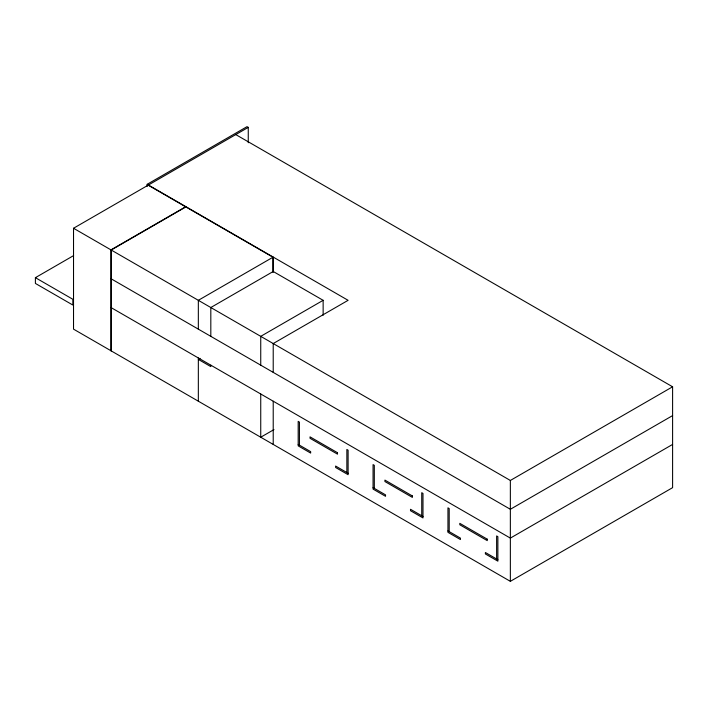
<?xml version="1.0" encoding="UTF-8"?>
<svg xmlns="http://www.w3.org/2000/svg" width="708" height="708" viewBox="0 0 708 708"><rect width="100%" height="100%" fill="white"/><g stroke="black" fill="none" stroke-linecap="round" stroke-linejoin="round"><path stroke-width="1.06" d="M147.167 186.496L147.167 184.31L247.012 126.661L248.26 127.378L248.26 142.733M235.782 134.591L672.6 386.789L672.6 487.662L510.353 581.339L73.526 329.14L73.526 228.259L248.26 127.378M35.4 277.669L72.844 299.28L72.844 305.042L35.4 283.43L35.4 277.669L73.614 255.597M185.859 206.648L110.97 249.88L110.97 350.761M185.859 206.931L111.218 250.021L111.218 350.903M200.116 358.372L198.337 359.407L210.816 366.611L210.816 365.169M323.14 315.264L323.14 300.316L260.739 336.344L260.739 365.169M273.978 429.588L260.739 437.225L260.739 393.993M73.526 228.259L510.353 480.458L672.6 386.789M672.6 415.605L510.353 509.282L111.218 278.846M672.6 444.429L510.353 538.107L111.218 307.67M147.167 184.31L348.106 300.316L273.217 343.548L273.217 372.373M148.167 185.169L272.969 257.225L272.969 272.173M323.14 300.316L273.217 271.491L210.816 307.52L210.816 336.344M298.183 444.429L310.662 451.633L310.662 453.076L298.183 445.872L298.183 421.375L299.431 422.092L299.431 445.155M348.106 473.254L335.619 466.05L335.619 467.492L348.106 474.696L348.106 450.2L346.858 449.474L346.858 472.537M373.063 487.662L385.541 494.874L385.541 496.308L373.063 489.104L373.063 464.607L374.311 465.324L374.311 488.387M422.986 516.486L410.507 509.282L410.507 510.725L422.986 517.929L422.986 493.432L421.738 492.706L421.738 515.769M447.952 530.903L460.43 538.107L460.43 539.549L447.952 532.336L447.952 507.84L449.199 508.565L449.199 531.62M497.874 559.718L485.387 552.514L485.387 553.957L497.874 561.161L497.874 536.664L496.627 535.938L496.627 559.001M510.353 480.458L510.353 581.339M273.217 272.031L273.217 257.084L198.337 300.316L198.337 329.14M273.217 401.197L273.217 444.429M198.337 357.965L198.337 401.197M337.495 452.722L310.033 436.863L310.033 438.305L337.495 454.155L337.495 452.722M412.375 495.954L384.922 480.095L384.922 481.537L412.375 497.397L412.375 495.954M487.263 539.186L459.802 523.336L459.802 524.77L487.263 540.629L487.263 539.186"/></g></svg>
